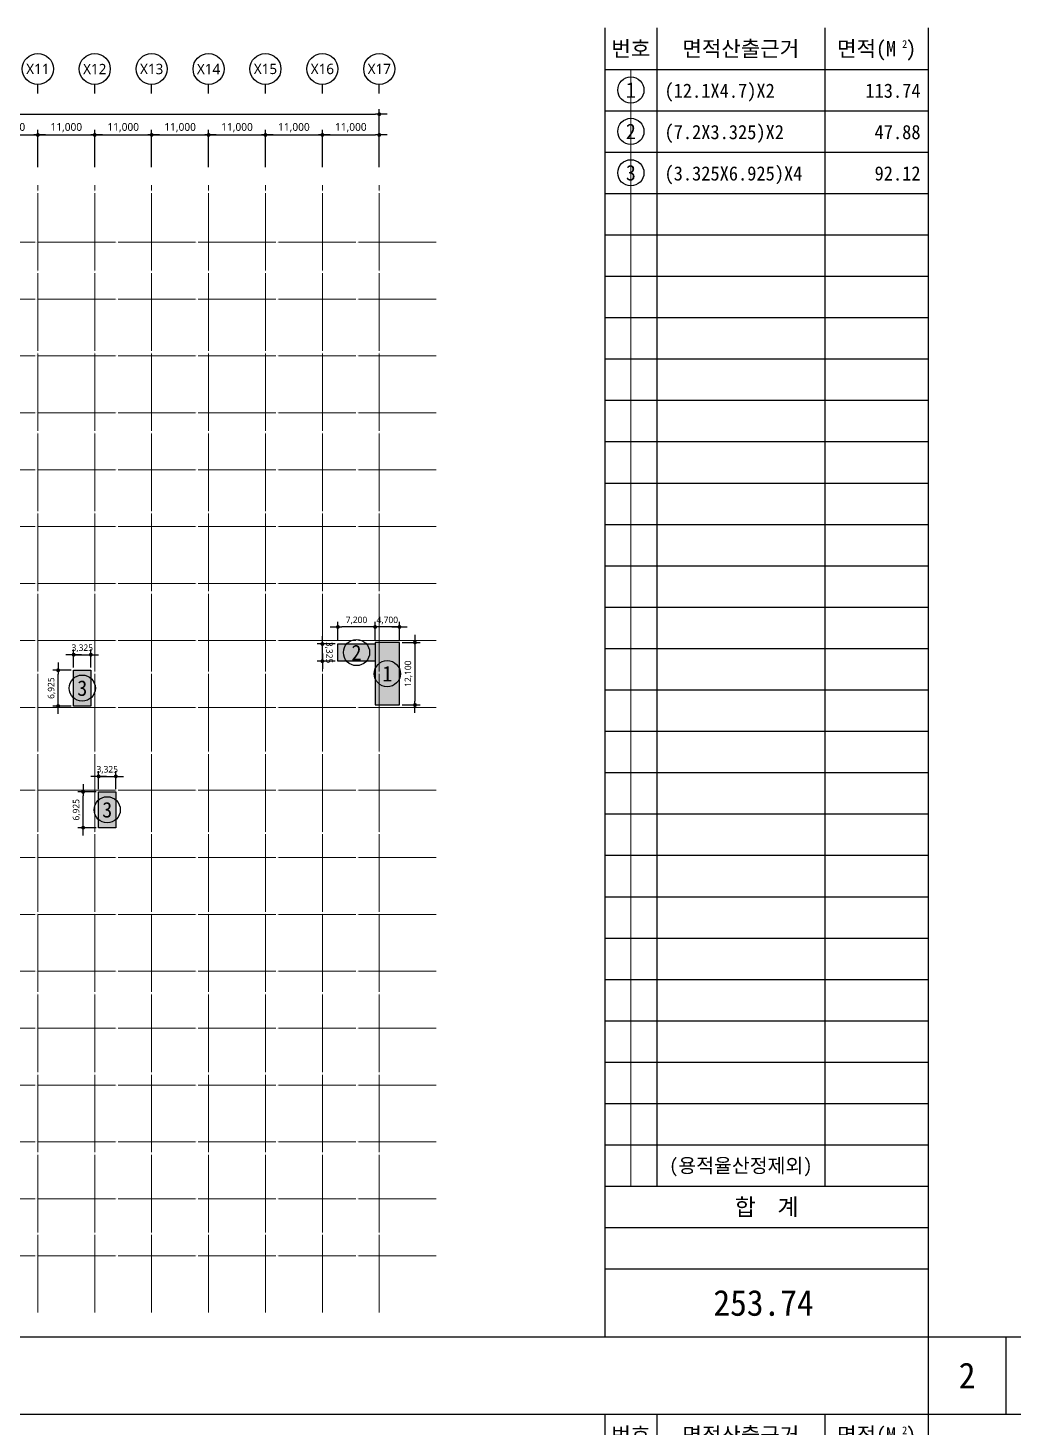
# Model space of a CAD drawing. Header units: millimetres. Extents: x 1877297 to 3504506, y 1389503 to 1925703.
# Drawn here: x 2062637 to 2253044, y 1655138 to 1925703 of the extents above; entities that cross this region are included whole.
import ezdxf
from ezdxf.enums import TextEntityAlignment as Align

# ---------------------------------------------------------------- set-up
doc = ezdxf.new("R2010")
doc.units = ezdxf.units.MM
doc.header["$LTSCALE"] = 5
doc.header["$MEASUREMENT"] = 0
doc.header["$PDSIZE"] = -10
doc.linetypes.add('CEN', pattern=[62, 60, -1, 0, -1])
doc.layers.get('0').update_dxf_attribs({"linetype": 'CONTINUOUS'})
doc.layers.get('Defpoints').update_dxf_attribs({"color": 153, "linetype": 'CONTINUOUS'})
for name, color, linetype, lineweight in [('A-AREA-LIN1', 4, 'CONTINUOUS', 25), ('A-AXIS-BUBL', 7, 'CONTINUOUS', 25), ('A-AXIS-LINE', 1, 'CEN', 15), ('A-DIMS', 7, 'CONTINUOUS', 25), ('A-MKXX-SYMB', 7, 'CONTINUOUS', 25), ('A-XXXX-HATC', 8, 'CONTINUOUS', 18), ('A-XXXX-TABL', 7, 'CONTINUOUS', 25), ('A-XXXX-TXT2', 3, 'CONTINUOUS', 25)]:
    doc.layers.add(name, color=color, linetype=linetype, lineweight=lineweight)
doc.layers.add('A-XXXX-NPLT', color=144, linetype='CONTINUOUS', lineweight=15, plot=False)
doc.styles.add('HY울릉도L', font='')
doc.styles.add('돋움', font='')
doc.styles.add('돋움체', font='')
doc.styles.add('맑은고딕', font='malgun.ttf')
doc.styles.get('HY울릉도L').set_extended_font_data('HYwulM')
doc.styles.get('돋움').set_extended_font_data('DotumChe')
doc.styles.get('돋움체').set_extended_font_data('DotumChe')
doc.dimstyles.new('CDIM', dxfattribs={"dimtxt": 3, "dimasz": 1.5, "dimexe": 2, "dimexo": 1, "dimgap": 1, "dimtad": 1, "dimdec": 0, "dimrnd": 0.5, "dimzin": 0, "dimdsep": 32, "dimlunit": 6, "dimtxsty": 'HY울릉도L', "dimblk1": '_CIDOT', "dimblk2": '_CIDOT', "dimsah": 1, "dimcen": 5.5, "dimclrd": 2, "dimclre": 2, "dimclrt": 7, "dimadec": 0, "dimazin": 0, "dimtfac": 1, "dimtdec": 0, "dimtix": 1, "dimtmove": 2, "dimatfit": 1, "dimldrblk": '_CIDOT', "dimfxl": 1, "dimtolj": 1, "dimtzin": 0, "dimlwd": -1, "dimarcsym": 0})

# ---------------------------------------------------------------- blocks, each defined once
blk = doc.blocks.new('면적산정틀')
at = {"layer": 'A-XXXX-NPLT'}
blk.add_line((2500, -8000), (2500, -224000), dxfattribs=at)
at = {"layer": 'A-XXXX-TABL'}
for p, q in [((-2500, 0), (-2500, -253100)), ((7500, 0), (7500, -224000)), ((40000, 0), (40000, -224000)), ((-2500, -8000), (60000, -8000)), ((-2500, -16000), (60000, -16000)), ((-2500, -24000), (60000, -24000)), ((-2500, -32000), (60000, -32000)), ((-2500, -40000), (60000, -40000)), ((-2500, -48000), (60000, -48000)), ((-2500, -56000), (60000, -56000)), ((-2500, -64000), (60000, -64000)), ((-2500, -72000), (60000, -72000)), ((-2500, -80000), (60000, -80000)), ((-2500, -88000), (60000, -88000)), ((-2500, -96000), (60000, -96000)), ((-2500, -104000), (60000, -104000)), ((-2500, -112000), (60000, -112000)), ((-2500, -120000), (60000, -120000)), ((-2500, -128000), (60000, -128000)), ((-2500, -136000), (60000, -136000)), ((-2500, -144000), (60000, -144000)), ((-2500, -152000), (60000, -152000)), ((-2500, -160000), (60000, -160000)), ((-2500, -168000), (60000, -168000)), ((-2500, -176000), (60000, -176000)), ((-2500, -184000), (60000, -184000)), ((-2500, -192000), (60000, -192000)), ((-2500, -200000), (60000, -200000)), ((-2500, -208000), (60000, -208000)), ((-2500, -216000), (60000, -216000))]:
    blk.add_line(p, q, dxfattribs=at)
at = {"layer": 'A-XXXX-TABL', "color": 2}
for p, q in [((-2500, -224000), (60000, -224000)), ((-2500, -232000), (60000, -232000)), ((-2500, -240000), (60000, -240000))]:
    blk.add_line(p, q, dxfattribs=at)
at = {"layer": 'A-XXXX-TXT2', "style": '돋움체'}
for s, height, p in [('번호', 3000, (2500, -4000)), ('면적산출근거', 3000, (23750, -4000)), ('면적(M )', 3000, (50000, -4000)), ('(용적율산정제외)', 2750, (23750, -220000)), ('합  계', 3250, (28750, -228000))]:
    blk.add_text(s, height=height, dxfattribs=at).set_placement(p, align=Align.MIDDLE_CENTER)
blk.add_text('2', height=1500, dxfattribs=at).set_placement((54948, -3856))
blk = doc.blocks.new('면적중심선')
at = {"layer": 'A-AXIS-LINE', "ltscale": 50}
for points in [[(786821, 1781471), (786821, 1999471)], [(797821, 1781471), (797821, 1999471)], [(808821, 1781471), (808821, 1999471)], [(819821, 1781471), (819821, 1999471)], [(830821, 1781471), (830821, 1999471)], [(841821, 1781471), (841821, 1999471)], [(852821, 1781471), (852821, 1999471)], [(863821, 1988471), (665821, 1988471)], [(863821, 1977471), (665821, 1977471)], [(863821, 1966471), (665821, 1966471)], [(863821, 1955471), (665821, 1955471)], [(863821, 1944471), (665821, 1944471)], [(863821, 1933471), (665821, 1933471)], [(863821, 1922471), (665821, 1922471)], [(863821, 1911471), (665821, 1911471)], [(863821, 1898471), (665821, 1898471)], [(863821, 1882471), (665821, 1882471)], [(863821, 1869471), (665821, 1869471)], [(863821, 1858471), (665821, 1858471)], [(863821, 1847471), (665821, 1847471)], [(863821, 1836471), (665821, 1836471)], [(863821, 1825471), (665821, 1825471)], [(863821, 1814471), (665821, 1814471)], [(863821, 1803471), (665821, 1803471)], [(863821, 1792471), (665821, 1792471)]]:
    blk.add_lwpolyline(points, dxfattribs=at)
blk = doc.blocks.new('_CIDOT')
at = {"color": 0, "linetype": 'ByBlock'}
blk.add_line((2, 0), (-1, 0), dxfattribs=at)
at = {"color": 0, "linetype": 'ByBlock', "const_width": 0.5}
blk.add_lwpolyline([(-0.25, 0, 1), (0.25, 0, 1)], format="xyb", close=True, dxfattribs=at)
blk = doc.blocks.new('*D31')
at = {"layer": 'A-DIMS', "lineweight": -2, "transparency": 16777216}
for p, q in [((225693, 255621), (225693, 262871)), ((236693, 255621), (236693, 262871))]:
    blk.add_line(p, q, dxfattribs=at)
at = {"layer": 'A-DIMS', "transparency": 16777216}
blk.add_line((226443, 261871), (235943, 261871), dxfattribs=at)
at = {"layer": 'Defpoints', "color": 0, "transparency": 16777216}
for p in [(236693, 261871), (225693, 255121), (236693, 255121)]:
    blk.add_point(p, dxfattribs=at)
at = {"layer": 'A-DIMS', "transparency": 16777216, "xscale": 750, "yscale": 750, "zscale": 750, "rotation": 180}
blk.add_blockref('_CIDOT', (225693, 261871), dxfattribs=at)
at = {"layer": 'A-DIMS', "transparency": 16777216, "xscale": 750, "yscale": 750, "zscale": 750}
blk.add_blockref('_CIDOT', (236693, 261871), dxfattribs=at)
at = {"layer": 'A-DIMS', "color": 3, "transparency": 16777216, "insert": (231193, 263275), "char_height": 1500, "attachment_point": 5, "style": '맑은고딕'}
blk.add_mtext('\\A1;11,000', dxfattribs=at)
blk = doc.blocks.new('*D32')
at = {"layer": 'A-DIMS', "lineweight": -2, "transparency": 16777216}
for p, q in [((236693, 255621), (236693, 262871)), ((247693, 255621), (247693, 262871))]:
    blk.add_line(p, q, dxfattribs=at)
at = {"layer": 'A-DIMS', "transparency": 16777216}
blk.add_line((237443, 261871), (246943, 261871), dxfattribs=at)
at = {"layer": 'Defpoints', "color": 0, "transparency": 16777216}
for p in [(247693, 261871), (236693, 255121), (247693, 255121)]:
    blk.add_point(p, dxfattribs=at)
at = {"layer": 'A-DIMS', "transparency": 16777216, "xscale": 750, "yscale": 750, "zscale": 750, "rotation": 180}
blk.add_blockref('_CIDOT', (236693, 261871), dxfattribs=at)
at = {"layer": 'A-DIMS', "transparency": 16777216, "xscale": 750, "yscale": 750, "zscale": 750}
blk.add_blockref('_CIDOT', (247693, 261871), dxfattribs=at)
at = {"layer": 'A-DIMS', "color": 3, "transparency": 16777216, "insert": (242193, 263275), "char_height": 1500, "attachment_point": 5, "style": '맑은고딕'}
blk.add_mtext('\\A1;11,000', dxfattribs=at)
blk = doc.blocks.new('*D33')
at = {"layer": 'A-DIMS', "lineweight": -2, "transparency": 16777216}
for p, q in [((247693, 255621), (247693, 262871)), ((258693, 255621), (258693, 262871))]:
    blk.add_line(p, q, dxfattribs=at)
at = {"layer": 'A-DIMS', "transparency": 16777216}
blk.add_line((248443, 261871), (257943, 261871), dxfattribs=at)
at = {"layer": 'Defpoints', "color": 0, "transparency": 16777216}
for p in [(258693, 261871), (247693, 255121), (258693, 255121)]:
    blk.add_point(p, dxfattribs=at)
at = {"layer": 'A-DIMS', "transparency": 16777216, "xscale": 750, "yscale": 750, "zscale": 750, "rotation": 180}
blk.add_blockref('_CIDOT', (247693, 261871), dxfattribs=at)
at = {"layer": 'A-DIMS', "transparency": 16777216, "xscale": 750, "yscale": 750, "zscale": 750}
blk.add_blockref('_CIDOT', (258693, 261871), dxfattribs=at)
at = {"layer": 'A-DIMS', "color": 3, "transparency": 16777216, "insert": (253193, 263275), "char_height": 1500, "attachment_point": 5, "style": '맑은고딕'}
blk.add_mtext('\\A1;11,000', dxfattribs=at)
blk = doc.blocks.new('*D34')
at = {"layer": 'A-DIMS', "lineweight": -2, "transparency": 16777216}
for p, q in [((258693, 255621), (258693, 262871)), ((269693, 255621), (269693, 262871))]:
    blk.add_line(p, q, dxfattribs=at)
at = {"layer": 'A-DIMS', "transparency": 16777216}
blk.add_line((259443, 261871), (268943, 261871), dxfattribs=at)
at = {"layer": 'Defpoints', "color": 0, "transparency": 16777216}
for p in [(269693, 261871), (258693, 255121), (269693, 255121)]:
    blk.add_point(p, dxfattribs=at)
at = {"layer": 'A-DIMS', "transparency": 16777216, "xscale": 750, "yscale": 750, "zscale": 750, "rotation": 180}
blk.add_blockref('_CIDOT', (258693, 261871), dxfattribs=at)
at = {"layer": 'A-DIMS', "transparency": 16777216, "xscale": 750, "yscale": 750, "zscale": 750}
blk.add_blockref('_CIDOT', (269693, 261871), dxfattribs=at)
at = {"layer": 'A-DIMS', "color": 3, "transparency": 16777216, "insert": (264193, 263275), "char_height": 1500, "attachment_point": 5, "style": '맑은고딕'}
blk.add_mtext('\\A1;11,000', dxfattribs=at)
blk = doc.blocks.new('*D35')
at = {"layer": 'A-DIMS', "lineweight": -2, "transparency": 16777216}
for p, q in [((269693, 255621), (269693, 262871)), ((280693, 255621), (280693, 262871))]:
    blk.add_line(p, q, dxfattribs=at)
at = {"layer": 'A-DIMS', "transparency": 16777216}
blk.add_line((270443, 261871), (279943, 261871), dxfattribs=at)
at = {"layer": 'Defpoints', "color": 0, "transparency": 16777216}
for p in [(280693, 261871), (269693, 255121), (280693, 255121)]:
    blk.add_point(p, dxfattribs=at)
at = {"layer": 'A-DIMS', "transparency": 16777216, "xscale": 750, "yscale": 750, "zscale": 750, "rotation": 180}
blk.add_blockref('_CIDOT', (269693, 261871), dxfattribs=at)
at = {"layer": 'A-DIMS', "transparency": 16777216, "xscale": 750, "yscale": 750, "zscale": 750}
blk.add_blockref('_CIDOT', (280693, 261871), dxfattribs=at)
at = {"layer": 'A-DIMS', "color": 3, "transparency": 16777216, "insert": (275193, 263275), "char_height": 1500, "attachment_point": 5, "style": '맑은고딕'}
blk.add_mtext('\\A1;11,000', dxfattribs=at)
blk = doc.blocks.new('*D36')
at = {"layer": 'A-DIMS', "lineweight": -2, "transparency": 16777216}
for p, q in [((280693, 255621), (280693, 262871)), ((291693, 255621), (291693, 262871))]:
    blk.add_line(p, q, dxfattribs=at)
at = {"layer": 'A-DIMS', "transparency": 16777216}
blk.add_line((281443, 261871), (290943, 261871), dxfattribs=at)
at = {"layer": 'Defpoints', "color": 0, "transparency": 16777216}
for p in [(291693, 261871), (280693, 255121), (291693, 255121)]:
    blk.add_point(p, dxfattribs=at)
at = {"layer": 'A-DIMS', "transparency": 16777216, "xscale": 750, "yscale": 750, "zscale": 750, "rotation": 180}
blk.add_blockref('_CIDOT', (280693, 261871), dxfattribs=at)
at = {"layer": 'A-DIMS', "transparency": 16777216, "xscale": 750, "yscale": 750, "zscale": 750}
blk.add_blockref('_CIDOT', (291693, 261871), dxfattribs=at)
at = {"layer": 'A-DIMS', "color": 3, "transparency": 16777216, "insert": (286193, 263275), "char_height": 1500, "attachment_point": 5, "style": '맑은고딕'}
blk.add_mtext('\\A1;11,000', dxfattribs=at)
blk = doc.blocks.new('*D37')
at = {"layer": 'A-DIMS', "lineweight": -2, "transparency": 16777216}
for p, q in [((126693, 255621), (126693, 266871)), ((302693, 255621), (302693, 266871))]:
    blk.add_line(p, q, dxfattribs=at)
at = {"layer": 'A-DIMS', "transparency": 16777216}
blk.add_line((127443, 265871), (301943, 265871), dxfattribs=at)
at = {"layer": 'Defpoints', "color": 0, "transparency": 16777216}
for p in [(302693, 265871), (126693, 255121), (302693, 255121)]:
    blk.add_point(p, dxfattribs=at)
at = {"layer": 'A-DIMS', "transparency": 16777216, "xscale": 750, "yscale": 750, "zscale": 750, "rotation": 180}
blk.add_blockref('_CIDOT', (126693, 265871), dxfattribs=at)
at = {"layer": 'A-DIMS', "transparency": 16777216, "xscale": 750, "yscale": 750, "zscale": 750}
blk.add_blockref('_CIDOT', (302693, 265871), dxfattribs=at)
at = {"layer": 'A-DIMS', "color": 3, "transparency": 16777216, "insert": (214693, 267275), "char_height": 1500, "attachment_point": 5, "style": '맑은고딕'}
blk.add_mtext('\\A1;176,000', dxfattribs=at)
blk = doc.blocks.new('*D38')
at = {"layer": 'A-DIMS', "lineweight": -2, "transparency": 16777216}
for p, q in [((291693, 255621), (291693, 262871)), ((302693, 255621), (302693, 262871))]:
    blk.add_line(p, q, dxfattribs=at)
at = {"layer": 'A-DIMS', "transparency": 16777216}
blk.add_line((292443, 261871), (301943, 261871), dxfattribs=at)
at = {"layer": 'Defpoints', "color": 0, "transparency": 16777216}
for p in [(302693, 261871), (291693, 255121), (302693, 255121)]:
    blk.add_point(p, dxfattribs=at)
at = {"layer": 'A-DIMS', "transparency": 16777216, "xscale": 750, "yscale": 750, "zscale": 750, "rotation": 180}
blk.add_blockref('_CIDOT', (291693, 261871), dxfattribs=at)
at = {"layer": 'A-DIMS', "transparency": 16777216, "xscale": 750, "yscale": 750, "zscale": 750}
blk.add_blockref('_CIDOT', (302693, 261871), dxfattribs=at)
at = {"layer": 'A-DIMS', "color": 3, "transparency": 16777216, "insert": (297193, 263275), "char_height": 1500, "attachment_point": 5, "style": '맑은고딕'}
blk.add_mtext('\\A1;11,000', dxfattribs=at)
blk = doc.blocks.new('*D51')
at = {"layer": 'A-DIMS', "transparency": 16777216}
for p, q in [((2075540, 1780973), (2074790, 1780973)), ((2076290, 1780973), (2079615, 1780973)), ((2080365, 1780973), (2081115, 1780973))]:
    blk.add_line(p, q, dxfattribs=at)
at = {"layer": 'A-DIMS', "lineweight": -2, "transparency": 16777216}
for p, q in [((2076290, 1778473), (2076290, 1781973)), ((2079615, 1778473), (2079615, 1781973))]:
    blk.add_line(p, q, dxfattribs=at)
at = {"layer": 'Defpoints', "color": 0, "transparency": 16777216}
for p in [(2079615, 1780973), (2076290, 1777973), (2079615, 1777973)]:
    blk.add_point(p, dxfattribs=at)
at = {"layer": 'A-DIMS', "transparency": 16777216, "xscale": 750, "yscale": 750, "zscale": 750}
blk.add_blockref('_CIDOT', (2076290, 1780973), dxfattribs=at)
at = {"layer": 'A-DIMS', "transparency": 16777216, "xscale": 750, "yscale": 750, "zscale": 750, "rotation": 180}
blk.add_blockref('_CIDOT', (2079615, 1780973), dxfattribs=at)
at = {"layer": 'A-DIMS', "color": 3, "transparency": 16777216, "insert": (2077953, 1782224), "char_height": 1250, "attachment_point": 5, "style": '맑은고딕'}
blk.add_mtext('\\A1;3,325', dxfattribs=at)
blk = doc.blocks.new('*D52')
at = {"layer": 'A-DIMS', "lineweight": -2, "transparency": 16777216}
for p, q in [((2075790, 1777973), (2072290, 1777973)), ((2075790, 1771048), (2072290, 1771048))]:
    blk.add_line(p, q, dxfattribs=at)
at = {"layer": 'A-DIMS', "transparency": 16777216}
blk.add_line((2073290, 1771798), (2073290, 1777223), dxfattribs=at)
at = {"layer": 'Defpoints', "color": 0, "transparency": 16777216}
for p in [(2073290, 1777973), (2076290, 1777973), (2076290, 1771048)]:
    blk.add_point(p, dxfattribs=at)
at = {"layer": 'A-DIMS', "transparency": 16777216, "xscale": 750, "yscale": 750, "zscale": 750}
for p, rotation in [((2073290, 1777973), 90), ((2073290, 1771048), 270)]:
    blk.add_blockref('_CIDOT', p, dxfattribs=dict(at, rotation=rotation))
at = {"layer": 'A-DIMS', "color": 3, "transparency": 16777216, "insert": (2072039, 1774511), "char_height": 1250, "attachment_point": 5, "rotation": 90, "style": '맑은고딕'}
blk.add_mtext('\\A1;6,925', dxfattribs=at)
blk = doc.blocks.new('*D53')
at = {"layer": 'A-DIMS', "lineweight": -2, "transparency": 16777216}
for p, q in [((2071465, 1801998), (2071465, 1805498)), ((2074790, 1801998), (2074790, 1805498))]:
    blk.add_line(p, q, dxfattribs=at)
at = {"layer": 'A-DIMS', "transparency": 16777216}
for p, q in [((2070715, 1804498), (2069965, 1804498)), ((2071465, 1804498), (2074790, 1804498)), ((2075540, 1804498), (2076290, 1804498))]:
    blk.add_line(p, q, dxfattribs=at)
at = {"layer": 'Defpoints', "color": 0, "transparency": 16777216}
for p in [(2074790, 1804498), (2071465, 1801498), (2074790, 1801498)]:
    blk.add_point(p, dxfattribs=at)
at = {"layer": 'A-DIMS', "transparency": 16777216, "xscale": 750, "yscale": 750, "zscale": 750}
blk.add_blockref('_CIDOT', (2071465, 1804498), dxfattribs=at)
at = {"layer": 'A-DIMS', "transparency": 16777216, "xscale": 750, "yscale": 750, "zscale": 750, "rotation": 180}
blk.add_blockref('_CIDOT', (2074790, 1804498), dxfattribs=at)
at = {"layer": 'A-DIMS', "color": 3, "transparency": 16777216, "insert": (2073128, 1805749), "char_height": 1250, "attachment_point": 5, "style": '맑은고딕'}
blk.add_mtext('\\A1;3,325', dxfattribs=at)
blk = doc.blocks.new('*D54')
at = {"layer": 'A-DIMS', "lineweight": -2, "transparency": 16777216}
for p, q in [((2070965, 1801498), (2067465, 1801498)), ((2070965, 1794573), (2067465, 1794573))]:
    blk.add_line(p, q, dxfattribs=at)
at = {"layer": 'A-DIMS', "transparency": 16777216}
blk.add_line((2068465, 1795323), (2068465, 1800748), dxfattribs=at)
at = {"layer": 'Defpoints', "color": 0, "transparency": 16777216}
for p in [(2068465, 1801498), (2071465, 1801498), (2071465, 1794573)]:
    blk.add_point(p, dxfattribs=at)
at = {"layer": 'A-DIMS', "transparency": 16777216, "xscale": 750, "yscale": 750, "zscale": 750}
for p, rotation in [((2068465, 1801498), 90), ((2068465, 1794573), 270)]:
    blk.add_blockref('_CIDOT', p, dxfattribs=dict(at, rotation=rotation))
at = {"layer": 'A-DIMS', "color": 3, "transparency": 16777216, "insert": (2067214, 1798036), "char_height": 1250, "attachment_point": 5, "rotation": 90, "style": '맑은고딕'}
blk.add_mtext('\\A1;6,925', dxfattribs=at)
blk = doc.blocks.new('*D55')
at = {"layer": 'A-DIMS', "lineweight": -2, "transparency": 16777216}
for p, q in [((2129740, 1807373), (2129740, 1810873)), ((2134440, 1807373), (2134440, 1810873))]:
    blk.add_line(p, q, dxfattribs=at)
at = {"layer": 'A-DIMS', "transparency": 16777216}
for p, q in [((2128990, 1809873), (2128240, 1809873)), ((2134440, 1809873), (2129740, 1809873)), ((2135190, 1809873), (2135940, 1809873))]:
    blk.add_line(p, q, dxfattribs=at)
at = {"layer": 'Defpoints', "color": 0, "transparency": 16777216}
for p in [(2129740, 1809873), (2129740, 1806873), (2134440, 1806873)]:
    blk.add_point(p, dxfattribs=at)
at = {"layer": 'A-DIMS', "transparency": 16777216, "xscale": 750, "yscale": 750, "zscale": 750}
for p, rotation in [((2129740, 1809873), 4.541323196380868e-10), ((2134440, 1809873), 180.0000000004541)]:
    blk.add_blockref('_CIDOT', p, dxfattribs=dict(at, rotation=rotation))
at = {"layer": 'A-DIMS', "color": 3, "transparency": 16777216, "insert": (2132090, 1811124), "char_height": 1250, "attachment_point": 5, "style": '맑은고딕'}
blk.add_mtext('\\A1;4,700', dxfattribs=at)
blk = doc.blocks.new('*D56')
at = {"layer": 'A-DIMS', "lineweight": -2, "transparency": 16777216}
for p, q in [((2134940, 1806873), (2138440, 1806873)), ((2134940, 1794773), (2138440, 1794773))]:
    blk.add_line(p, q, dxfattribs=at)
at = {"layer": 'A-DIMS', "transparency": 16777216}
blk.add_line((2137440, 1806123), (2137440, 1795523), dxfattribs=at)
at = {"layer": 'Defpoints', "color": 0, "transparency": 16777216}
for p in [(2134440, 1806873), (2134440, 1794773), (2137440, 1794773)]:
    blk.add_point(p, dxfattribs=at)
at = {"layer": 'A-DIMS', "transparency": 16777216, "xscale": 750, "yscale": 750, "zscale": 750}
for p, rotation in [((2137440, 1806873), 90), ((2137440, 1794773), 270)]:
    blk.add_blockref('_CIDOT', p, dxfattribs=dict(at, rotation=rotation))
at = {"layer": 'A-DIMS', "color": 3, "transparency": 16777216, "insert": (2136186, 1800823), "char_height": 1250, "attachment_point": 5, "rotation": 90, "style": '맑은고딕'}
blk.add_mtext('\\A1;12,100', dxfattribs=at)
blk = doc.blocks.new('*D57')
at = {"layer": 'A-DIMS', "transparency": 16777216}
for p, q in [((2119540, 1807323), (2119540, 1808073)), ((2119540, 1803248), (2119540, 1806573)), ((2119540, 1802498), (2119540, 1801748))]:
    blk.add_line(p, q, dxfattribs=at)
at = {"layer": 'A-DIMS', "lineweight": -2, "transparency": 16777216}
for p, q in [((2122040, 1806573), (2118540, 1806573)), ((2122040, 1803248), (2118540, 1803248))]:
    blk.add_line(p, q, dxfattribs=at)
at = {"layer": 'Defpoints', "color": 0, "transparency": 16777216}
for p in [(2119540, 1806573), (2122540, 1806573), (2122540, 1803248)]:
    blk.add_point(p, dxfattribs=at)
at = {"layer": 'A-DIMS', "transparency": 16777216, "xscale": 750, "yscale": 750, "zscale": 750}
for p, rotation in [((2119540, 1806573), 270.0009743028296), ((2119540, 1803248), 90.00097430282959)]:
    blk.add_blockref('_CIDOT', p, dxfattribs=dict(at, rotation=rotation))
at = {"layer": 'A-DIMS', "color": 3, "transparency": 16777216, "insert": (2120791, 1804911), "char_height": 1250, "attachment_point": 5, "rotation": 270.00097, "style": '맑은고딕'}
blk.add_mtext('\\A1;3,325', dxfattribs=at)
blk = doc.blocks.new('*D58')
at = {"layer": 'A-DIMS', "lineweight": -2, "transparency": 16777216}
for p, q in [((2122540, 1807373), (2122540, 1810873)), ((2129740, 1807373), (2129740, 1810873))]:
    blk.add_line(p, q, dxfattribs=at)
at = {"layer": 'A-DIMS', "transparency": 16777216}
blk.add_line((2128990, 1809873), (2123290, 1809873), dxfattribs=at)
at = {"layer": 'Defpoints', "color": 0, "transparency": 16777216}
for p in [(2122540, 1809873), (2122540, 1806873), (2129740, 1806873)]:
    blk.add_point(p, dxfattribs=at)
at = {"layer": 'A-DIMS', "transparency": 16777216, "xscale": 750, "yscale": 750, "zscale": 750}
for p, rotation in [((2122540, 1809873), 180.0000000004002), ((2129740, 1809873), 4.001599052116944e-10)]:
    blk.add_blockref('_CIDOT', p, dxfattribs=dict(at, rotation=rotation))
at = {"layer": 'A-DIMS', "color": 3, "transparency": 16777216, "insert": (2126140, 1811124), "char_height": 1250, "attachment_point": 5, "style": '맑은고딕'}
blk.add_mtext('\\A1;7,200', dxfattribs=at)
blk = doc.blocks.new('DIM(210222)')
for p, q in [((236693, 269870.6), (236693, 271620.6)), ((247693, 269870.6), (247693, 271620.6)), ((258693, 269870.6), (258693, 271620.6)), ((269693, 269870.6), (269693, 271620.6)), ((280693, 269870.6), (280693, 271620.6)), ((291693, 269870.6), (291693, 271620.6)), ((302693, 269870.6), (302693, 271620.6))]:
    blk.add_line(p, q)
at = {"layer": 'A-AXIS-BUBL', "ltscale": 0.2}
for centre in [(236693, 274620.6), (247693, 274620.6), (258693, 274620.6), (269693, 274620.6), (280693, 274620.6), (291693, 274620.6), (302693, 274620.6)]:
    blk.add_circle(centre, 3000, dxfattribs=at)
at = {"layer": 'A-XXXX-TXT2', "ltscale": 0.2, "style": '맑은고딕'}
for s, p in [('X11', (236693, 274620.6)), ('X12', (247693, 274620.6)), ('X13', (258693, 274620.6)), ('X14', (269693, 274620.6)), ('X15', (280693, 274620.6)), ('X16', (291693, 274620.6)), ('X17', (302693, 274620.6))]:
    blk.add_text(s, height=2000, dxfattribs=at).set_placement(p, align=Align.MIDDLE)
at = {"layer": 'A-DIMS'}
for p1, p2, distance, picture, middle in [((126693, 255120.6), (302693, 255120.6), 10750, '*D37', (214693, 267275.5)), ((225693, 255120.6), (236693, 255120.6), 6750, '*D31', (231193, 263275.5)), ((236693, 255120.6), (247693, 255120.6), 6750, '*D32', (242193, 263275.5)), ((247693, 255120.6), (258693, 255120.6), 6750, '*D33', (253193, 263275.5)), ((258693, 255120.6), (269693, 255120.6), 6750, '*D34', (264193, 263275.5)), ((269693, 255120.6), (280693, 255120.6), 6750, '*D35', (275193, 263275.5)), ((280693, 255120.6), (291693, 255120.6), 6750, '*D36', (286193, 263275.5)), ((291693, 255120.6), (302693, 255120.6), 6750, '*D38', (297193, 263275.5))]:
    dim = blk.add_aligned_dim(p1=p1, p2=p2, distance=distance, dimstyle='CDIM', override={"dimscale": 500, "dimtxsty": '맑은고딕', "dimclrd": 256, "dimclre": 256, "dimclrt": 3}, dxfattribs=at)
    dim.commit()
    dim.dimension.update_dxf_attribs({"geometry": picture, "text_midpoint": middle})

msp = doc.modelspace()

# ---------------------------------------------------------------- hatches: boundary and pattern name
at = {"layer": 'A-XXXX-HATC'}
h = msp.add_hatch(color=256, dxfattribs=at)
h.dxf.hatch_style = 1
h.paths.add_polyline_path([(1950640.1, 1765673.4), (1955340.1, 1765673.4), (1955340.1, 1777773.4), (1950640.1, 1777773.4)])
h.paths.add_polyline_path([(1962540.1, 1765973.4), (1955340.1, 1765973.5), (1955340.1, 1769298.5), (1962540.1, 1769298.4)])
h.paths.add_polyline_path([(2013615.1, 1771048.4), (2010290.1, 1771048.4), (2010290.1, 1777973.4), (2013615.1, 1777973.4)])
h.paths.add_polyline_path([(2008790.1, 1794573.4), (2005465.1, 1794573.4), (2005465.1, 1801498.4), (2008790.1, 1801498.4)])
h.paths.add_polyline_path([(2071465.1, 1801498.4), (2074790.1, 1801498.4), (2074790.1, 1794573.4), (2071465.1, 1794573.4)])
h.paths.add_polyline_path([(2076290.1, 1777973.4), (2079615.1, 1777973.4), (2079615.1, 1771048.4), (2076290.1, 1771048.4)])
h.paths.add_polyline_path([(2122540.1, 1806573.4), (2129740.1, 1806573.4), (2129740.1, 1803248.4), (2122540.1, 1803248.4)])
h.paths.add_polyline_path([(2134440.1, 1806873.4), (2129740.1, 1806873.4), (2129740.1, 1794773.4), (2134440.1, 1794773.4)])

# ---------------------------------------------------------------- linework, layer by layer
at = {"layer": 'A-AREA-LIN1'}
for points in [[(2122540.1, 1806573.4), (2129740.1, 1806573.4), (2129740.1, 1803248.4), (2122540.1, 1803248.4)], [(2134440.1, 1806873.4), (2129740.1, 1806873.4), (2129740.1, 1794773.4), (2134440.1, 1794773.4)], [(2071465.1, 1801498.4), (2074790.1, 1801498.4), (2074790.1, 1794573.4), (2071465.1, 1794573.4)], [(2076290.1, 1777973.4), (2079615.1, 1777973.4), (2079615.1, 1771048.4), (2076290.1, 1771048.4)]]:
    msp.add_lwpolyline(points, close=True, dxfattribs=at)
at = {"layer": 'A-MKXX-SYMB'}
for centre in [(2179172, 1913702.8), (2179172, 1905702.8), (2179172, 1897702.8), (2126140.1, 1804910.9), (2132090.1, 1800823.4), (2073127.6, 1798035.9), (2077952.6, 1774510.9)]:
    msp.add_circle(centre, 2530.8, dxfattribs=at)
at = {"layer": 'A-XXXX-TABL'}
for p, q in [((2236672, 1925702.8), (2236672, 1389502.8)), ((1877297, 1672602.8), (2596047, 1672602.8)), ((2251672, 1672602.8), (2251672, 1657602.8)), ((1877297, 1657602.8), (2596047, 1657602.8))]:
    msp.add_line(p, q, dxfattribs=at)

# ---------------------------------------------------------------- block references
for name, p in [('면적산정틀', (2176672, 1925702.8)), ('DIM(210222)', (1827847, 1643152.8)), ('면적중심선', (1277719, -104197.1)), ('면적산정틀', (2176672, 1657602.8))]:
    msp.add_blockref(name, p)

# ---------------------------------------------------------------- texts
at = {"layer": 'A-XXXX-TXT2'}
for s, height, style, p in [('1', 3000, '돋움체', (2179172, 1913702.8)), ('2', 3000, '돋움체', (2179172, 1905702.8)), ('3', 3000, '돋움체', (2179172, 1897702.8)), ('2', 3000, '돋움체', (2126140.1, 1804910.9)), ('1', 3000, '돋움체', (2132090.1, 1800823.4)), ('3', 3000, '돋움체', (2073127.6, 1798035.9)), ('3', 3000, '돋움체', (2077952.6, 1774510.9)), ('253.74', 5000, '돋움체', (2204825, 1679152.8)), ('2', 5000, '돋움', (2244172, 1665102.8))]:
    msp.add_text(s, height=height, dxfattribs=dict(at, style=style)).set_placement(p, align=Align.MIDDLE_CENTER)
at = {"layer": 'A-XXXX-TXT2', "style": '돋움체'}
for s, p in [('(12.1X4.7)X2', (2185672, 1912202.8)), ('(7.2X3.325)X2', (2185672, 1904202.8)), ('(3.325X6.925)X4', (2185672, 1896202.8))]:
    msp.add_text(s, height=2750, dxfattribs=at).set_placement(p)
for s, p in [('113.74', (2235172, 1912202.8)), ('47.88', (2235172, 1904202.8)), ('92.12', (2235172, 1896202.8))]:
    msp.add_text(s, height=2750, dxfattribs=at).set_placement(p, align=Align.RIGHT)

# ---------------------------------------------------------------- dimensions: what is measured, and where the dimension line sits
at = {"layer": 'A-DIMS'}
for p1, p2, distance, picture, middle in [((2129740.1, 1806873.4), (2122540.1, 1806873.4), -3000, '*D58', (2126140.1, 1811124.1)), ((2134440.1, 1806873.4), (2129740.1, 1806873.4), -3000, '*D55', (2132090.1, 1811124.1)), ((2122540.1, 1803248.4), (2122540, 1806573.4), 2999.8, '*D57', (2120790.9, 1804910.9)), ((2134440.1, 1806873.4), (2134440.1, 1794773.4), 3000, '*D56', (2136186, 1800823.4)), ((2071465.1, 1801498.4), (2074790.1, 1801498.4), 3000, '*D53', (2073127.6, 1805749.1)), ((2071465.1, 1794573.4), (2071465.1, 1801498.4), 3000, '*D54', (2067214.4, 1798035.9)), ((2076290.1, 1777973.4), (2079615.1, 1777973.4), 3000, '*D51', (2077952.6, 1782224.1)), ((2076290.1, 1771048.4), (2076290.1, 1777973.4), 3000, '*D52', (2072039.4, 1774510.9))]:
    dim = msp.add_aligned_dim(p1=p1, p2=p2, distance=distance, dimstyle='CDIM', override={"dimscale": 500, "dimtxt": 2.5, "dimtxsty": '맑은고딕', "dimclrd": 256, "dimclre": 256, "dimclrt": 3}, dxfattribs=at)
    dim.commit()
    dim.dimension.update_dxf_attribs({"geometry": picture, "text_midpoint": middle})

doc.saveas('drawing.dxf')
